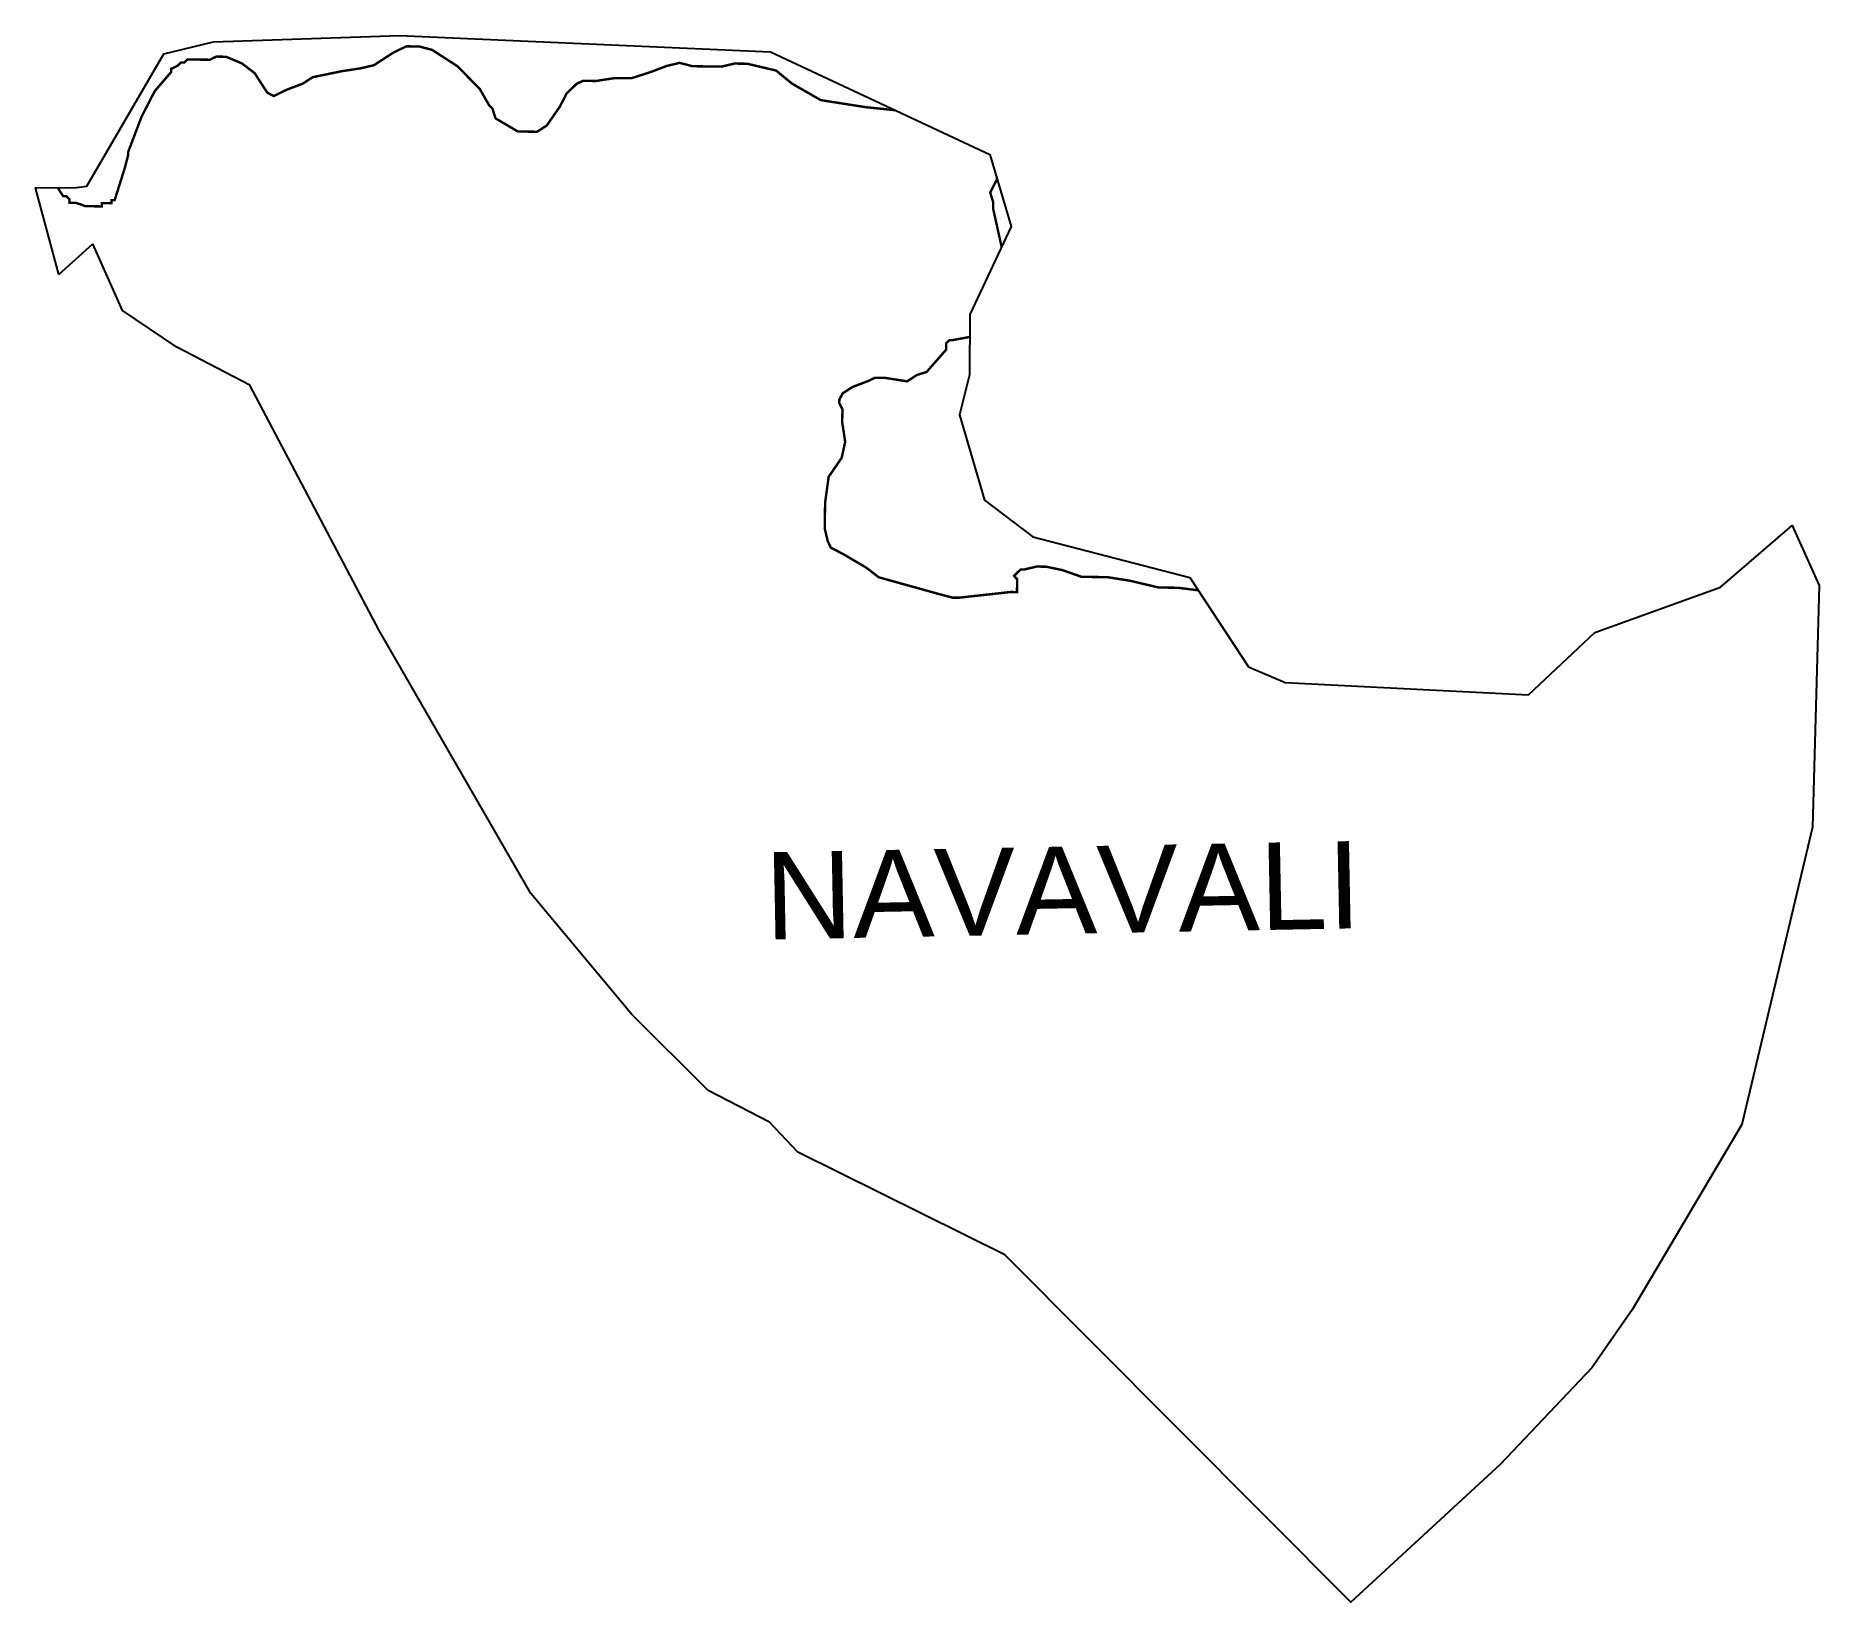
# Model space of a CAD drawing. Header units: metres. Extents: x 282216 to 284438, y 2021000 to 2022952.
import ezdxf

# ---------------------------------------------------------------- set-up
doc = ezdxf.new("R2010")
doc.units = ezdxf.units.M
for name, color, linetype in [('HAZARDS LINE', 1, 'Continuous'), ('village', 3, 'Continuous'), ('VILLAGE NAME', 250, 'Continuous')]:
    doc.layers.add(name, color=color, linetype=linetype)
doc.styles.get("Standard").update_dxf_attribs({"font": 'simplex.shx'})

msp = doc.modelspace()

# ---------------------------------------------------------------- linework, layer by layer
at = {"layer": 'HAZARDS LINE', "lineweight": 18, "const_width": 3.01}
for points in [[(282243.5, 2022762.6), (282250.5, 2022751.8), (282254.5, 2022751.7), (282258.5, 2022747.7), (282258.4, 2022743.7), (282266.4, 2022743.5), (282278.4, 2022739.4), (282298.5, 2022739.1), (282298.5, 2022743.1), (282310.5, 2022743), (282310.6, 2022747), (282314.6, 2022746.9), (282327.2, 2022786.8), (282331.4, 2022802.8), (282331.4, 2022806.8), (282348.1, 2022850.7), (282364.5, 2022882.6), (282384.9, 2022906.4), (282384.9, 2022910.4), (282393, 2022914.3), (282397.1, 2022918.2), (282401.1, 2022918.2), (282405.1, 2022922.1), (282433.2, 2022921.8), (282441.3, 2022925.7), (282453.3, 2022925.5), (282473.2, 2022917.2), (282489.1, 2022905), (282496.9, 2022892.8), (282504.8, 2022880.7), (282512.8, 2022876.6), (282528.9, 2022884.4), (282549.1, 2022892.1), (282561.2, 2022900), (282597.4, 2022907.5), (282621.5, 2022911.2), (282637.6, 2022915), (282661.8, 2022930.7), (282678, 2022938.5), (282694, 2022938.3), (282710, 2022934.1), (282741.8, 2022913.6), (282769.5, 2022885.2), (282781.2, 2022865), (282785.2, 2022860.9), (282789, 2022848.8), (282816.9, 2022832.4), (282840.9, 2022832.1), (282853, 2022840), (282861.2, 2022851.9), (282869.4, 2022863.8), (282877.6, 2022879.7), (282889.8, 2022891.6), (282897.9, 2022895.5), (282913.9, 2022895.3), (282938, 2022899), (282958.1, 2022898.7), (282982.2, 2022906.4), (283002.4, 2022914.1), (283018.5, 2022917.9), (283034.4, 2022913.7), (283070.5, 2022913.2), (283086.6, 2022917), (283102.6, 2022916.8), (283138.6, 2022908.3), (283158.4, 2022892), (283194.2, 2022871.5), (283250.2, 2022862.7), (283287.1, 2022858.9)], [(283413.4, 2022774.5), (283413.4, 2022772.3), (283405.2, 2022756.4), (283409, 2022744.3), (283408.9, 2022736.3), (283419.5, 2022688.6)], [(283379.9, 2022576.6), (283378.7, 2022576.3), (283358.6, 2022572.6), (283354.6, 2022572.6), (283350.5, 2022568.7), (283350.4, 2022560.6), (283326, 2022532.9), (283313.9, 2022529.1), (283301.8, 2022521.2), (283273.8, 2022525.6), (283261.8, 2022525.7), (283253.7, 2022521.8), (283233.6, 2022514.1), (283221.4, 2022506.2), (283217.3, 2022498.3), (283217.2, 2022494.3), (283221.2, 2022486.2), (283220.9, 2022470.2), (283224.6, 2022446), (283220.3, 2022426.1), (283204, 2022402.2), (283199.6, 2022370.2), (283199.1, 2022338.1), (283202.9, 2022322), (283206.8, 2022314), (283222.7, 2022305.7), (283250.6, 2022289.3), (283266.5, 2022277.1), (283342.4, 2022256), (283358.3, 2022251.8), (283366.3, 2022251.7), (283430.6, 2022258.8), (283438.6, 2022258.7), (283438.8, 2022274.8), (283434.9, 2022278.8), (283438.9, 2022282.8), (283443, 2022286.7), (283447, 2022286.7), (283463.1, 2022290.5), (283475.1, 2022290.3), (283495.1, 2022286.1), (283519, 2022277.7), (283551.1, 2022277.3), (283579.1, 2022272.9), (283615.1, 2022264.4), (283639.1, 2022264.1), (283664.2, 2022260.9)]]:
    msp.add_lwpolyline(points, dxfattribs=at)
at = {"layer": 'village'}
msp.add_line((282245.2, 2022654.2), (282287.4, 2022692.3), dxfattribs=at)
at = {"layer": 'village', "color": 3, "true_color": 0x00ff00}
for points in [[(282245.2, 2022654.2, 0), (282216.2, 2022762.4, 0), (282267.2, 2022762.7, 0), (282280.1, 2022764.3, 0), (282375.9, 2022929.1, 0), (282437.8, 2022943.9, 0), (282669.4, 2022951.8, 0), (283131.5, 2022931.6, 0), (283404.7, 2022803.8, 0), (283431.4, 2022714.2, 0), (283380, 2022604.3, 0), (283379.6, 2022529.4, 0), (283367.1, 2022479.5, 0), (283398.1, 2022373.1, 0), (283458.2, 2022327.7, 0), (283653.8, 2022276.7, 0), (283727.1, 2022165.6, 0), (283772.6, 2022146.2, 0), (284075.7, 2022130.6, 0), (284158.3, 2022208.4, 0), (284315, 2022264.7, 0), (284404.4, 2022341.5, 0), (284438, 2022266.7, 0)], [(284438, 2022266.7, 0), (284429.5, 2021966, 0), (284341.6, 2021595.5, 0), (284204.8, 2021364.5, 0), (284154.7, 2021292.5, 0), (284040.3, 2021172, 0), (283854.4, 2021000.4, 0), (283423.3, 2021433, 0), (283165.8, 2021561, 0), (283130.3, 2021598.3, 0), (283054.1, 2021638, 0), (282958.8, 2021732.6, 0), (282832.9, 2021883.3, 0), (282644.1, 2022210.8, 0), (282482.9, 2022516.6, 0), (282392.1, 2022563.8, 0), (282324.5, 2022609.5, 0), (282287.4, 2022692.3, 0)]]:
    msp.add_polyline3d(points, dxfattribs=at)

# ---------------------------------------------------------------- texts
at = {"layer": 'VILLAGE NAME', "insert": (283123.3, 2021934.5), "char_height": 108.748, "attachment_point": 1, "rotation": 1.1028}
msp.add_mtext_dynamic_manual_height_columns('{\\fArial|b0|i0|c0|p34;NAVAVALI}', width=726.929, gutter_width=543.7, heights=[0], dxfattribs=at)

doc.saveas('drawing.dxf')
